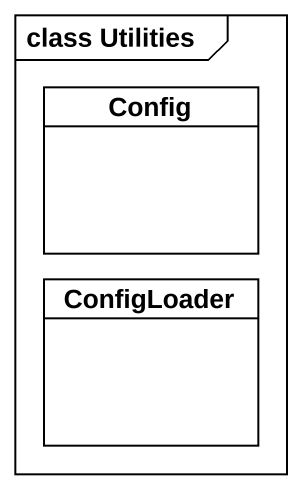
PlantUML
@startuml
mainframe class Utilities
hide circle
hide empty members
class Config
class ConfigLoader
@enduml
